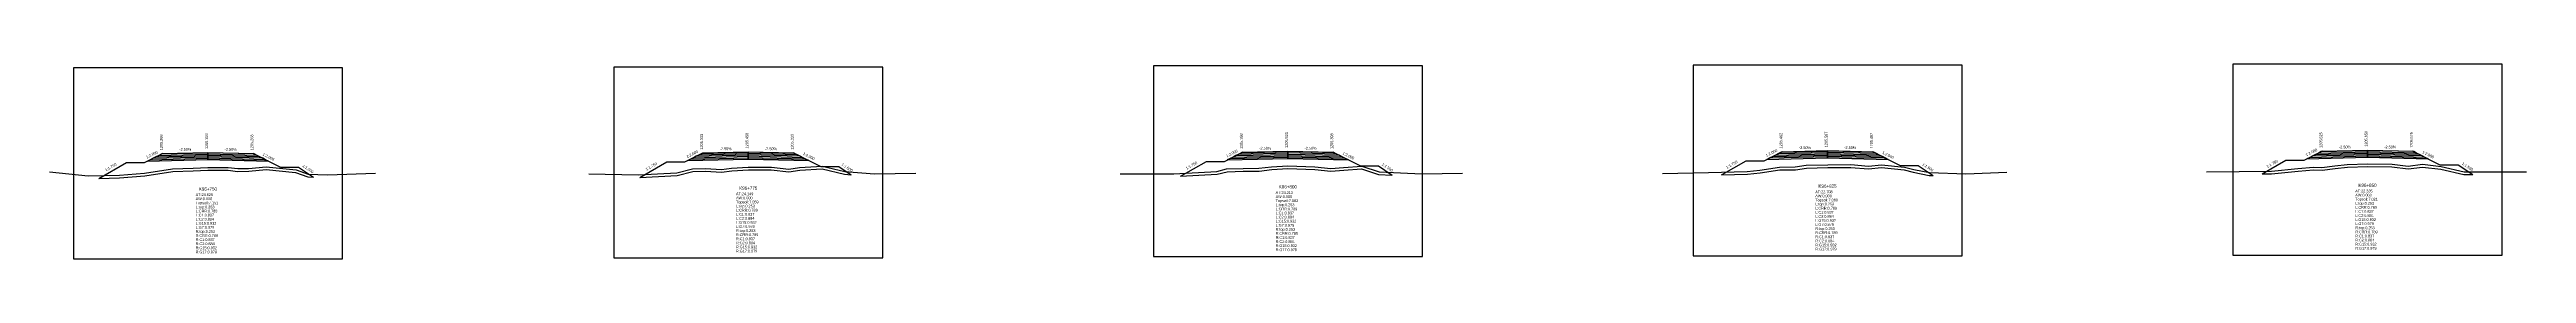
# Model space of a CAD drawing. Extents: x -7 to 78429, y 1189 to 1262.
# Drawn here: x 26942.7 to 27216.1, y 1193.7 to 1215.1 of the extents above; entities that cross this region are included whole.
import ezdxf
from ezdxf.enums import TextEntityAlignment as Align

# ---------------------------------------------------------------- set-up
doc = ezdxf.new("R2010")
doc.units = 0

msp = doc.modelspace()

# ---------------------------------------------------------------- linework, layer by layer
at = {"layer": 'A4_BORDER', "color": 7}
for points in [[(26945.287, 1193.685), (26974.987, 1193.685), (26974.987, 1214.685), (26945.287, 1214.685), (26945.287, 1193.685)], [(27004.935, 1193.78), (27034.635, 1193.78), (27034.635, 1214.78), (27004.935, 1214.78), (27004.935, 1193.78)], [(27064.502, 1193.921), (27094.202, 1193.921), (27094.202, 1214.921), (27064.502, 1214.921), (27064.502, 1193.921)], [(27124.074, 1193.999), (27153.774, 1193.999), (27153.774, 1214.999), (27124.074, 1214.999), (27124.074, 1193.999)], [(27183.681, 1194.09), (27213.381, 1194.09), (27213.381, 1215.09), (27183.681, 1215.09), (27183.681, 1194.09)]]:
    msp.add_lwpolyline(points, dxfattribs=at)
at = {"layer": 'CLEAR_GROUND', "color": 8}
for points in [[(26948.104, 1202.535), (26950.382, 1202.576), (26953.155, 1202.819), (26956.267, 1203.294), (26958.501, 1203.364), (26960.135, 1203.439), (26962.362, 1203.429), (26963.409, 1203.305), (26964.641, 1203.312), (26966.555, 1203.498), (26969.806, 1203.19), (26971.154, 1202.704), (26971.775, 1202.676)], [(27007.804, 1202.63), (27011.934, 1202.84), (27013.653, 1203.27), (27015.056, 1203.306), (27016.845, 1203.214), (27017.965, 1203.357), (27019.8, 1203.479), (27022.331, 1203.461), (27024.28, 1203.239), (27025.468, 1203.438), (27027.932, 1203.587), (27030.393, 1202.982), (27031.151, 1202.922)], [(27067.504, 1202.771), (27071.558, 1202.996), (27072.634, 1203.266), (27074.434, 1203.316), (27076.174, 1203.336), (27077.571, 1203.508), (27079.358, 1203.608), (27082.313, 1203.512), (27084.085, 1203.32), (27085.515, 1203.434), (27087.492, 1203.57), (27089.364, 1202.952), (27090.867, 1202.888)], [(27127.204, 1202.908), (27130.084, 1202.985), (27131.485, 1203.144), (27133.648, 1203.453), (27135.393, 1203.488), (27136.588, 1203.671), (27138.956, 1203.719), (27141.481, 1203.743), (27143.442, 1203.563), (27144.881, 1203.725), (27147.37, 1203.466), (27148.395, 1203.216), (27150.143, 1202.865), (27150.594, 1202.849)], [(27186.904, 1203.024), (27187.935, 1203.034), (27190.864, 1203.331), (27192.571, 1203.478), (27193.51, 1203.443), (27194.969, 1203.611), (27196.318, 1203.749), (27198.55, 1203.823), (27201.231, 1203.799), (27203.002, 1203.582), (27204.594, 1203.778), (27206.623, 1203.537), (27209.166, 1202.94), (27210.159, 1202.94)]]:
    msp.add_lwpolyline(points, dxfattribs=at)
at = {"layer": 'DESIGN_ROAD_TRIMMED', "color": 1}
for points in [[(26948.104, 1202.535), (26951.137, 1204.268), (26953.137, 1204.268), (26955.137, 1205.268), (26955.137, 1205.268), (26955.031, 1205.215), (26955.031, 1205.215), (26954.716, 1205.057), (26954.716, 1205.057), (26954.4, 1204.9), (26954.4, 1204.9), (26954.084, 1204.742), (26954.084, 1204.742), (26953.768, 1204.584), (26953.768, 1204.584), (26953.453, 1204.426), (26960.137, 1204.593), (26960.137, 1204.743), (26960.137, 1204.743), (26960.137, 1204.893), (26960.137, 1204.893), (26960.137, 1205.043), (26960.137, 1205.043), (26960.137, 1205.193), (26960.137, 1205.193), (26960.137, 1205.343), (26960.137, 1205.343), (26960.137, 1205.393), (26960.137, 1205.393), (26960.137, 1205.393), (26960.137, 1205.393), (26960.137, 1205.393), (26960.137, 1205.343), (26960.137, 1205.343), (26960.137, 1205.193), (26960.137, 1205.193), (26960.137, 1205.043), (26960.137, 1205.043), (26960.137, 1204.893), (26960.137, 1204.893), (26960.137, 1204.743), (26960.137, 1204.743), (26960.137, 1204.593), (26966.821, 1204.426), (26966.505, 1204.584), (26966.505, 1204.584), (26966.189, 1204.742), (26966.189, 1204.742), (26965.874, 1204.9), (26965.874, 1204.9), (26965.558, 1205.057), (26965.558, 1205.057), (26965.242, 1205.215), (26965.242, 1205.215), (26965.137, 1205.268), (26965.137, 1205.268), (26968.137, 1203.768), (26970.137, 1203.768), (26971.775, 1202.676)], [(27007.804, 1202.63), (27010.785, 1204.333), (27012.785, 1204.333), (27014.785, 1205.333), (27014.785, 1205.333), (27014.679, 1205.28), (27014.679, 1205.28), (27014.364, 1205.122), (27014.364, 1205.122), (27014.048, 1204.965), (27014.048, 1204.965), (27013.732, 1204.807), (27013.732, 1204.807), (27013.416, 1204.649), (27013.416, 1204.649), (27013.1, 1204.491), (27019.785, 1204.658), (27019.785, 1204.808), (27019.785, 1204.808), (27019.785, 1204.958), (27019.785, 1204.958), (27019.785, 1205.108), (27019.785, 1205.108), (27019.785, 1205.258), (27019.785, 1205.258), (27019.785, 1205.408), (27019.785, 1205.408), (27019.785, 1205.458), (27019.785, 1205.458), (27019.785, 1205.458), (27019.785, 1205.458), (27019.785, 1205.458), (27019.785, 1205.408), (27019.785, 1205.408), (27019.785, 1205.258), (27019.785, 1205.258), (27019.785, 1205.108), (27019.785, 1205.108), (27019.785, 1204.958), (27019.785, 1204.958), (27019.785, 1204.808), (27019.785, 1204.808), (27019.785, 1204.658), (27026.469, 1204.491), (27026.153, 1204.649), (27026.153, 1204.649), (27025.837, 1204.807), (27025.837, 1204.807), (27025.521, 1204.965), (27025.521, 1204.965), (27025.206, 1205.122), (27025.206, 1205.122), (27024.89, 1205.28), (27024.89, 1205.28), (27024.785, 1205.333), (27024.785, 1205.333), (27027.785, 1203.833), (27029.785, 1203.833), (27031.151, 1202.922)], [(27067.504, 1202.771), (27070.352, 1204.398), (27072.352, 1204.398), (27074.352, 1205.398), (27074.352, 1205.398), (27074.246, 1205.345), (27074.246, 1205.345), (27073.931, 1205.187), (27073.931, 1205.187), (27073.615, 1205.03), (27073.615, 1205.03), (27073.299, 1204.872), (27073.299, 1204.872), (27072.983, 1204.714), (27072.983, 1204.714), (27072.667, 1204.556), (27079.352, 1204.723), (27079.352, 1204.873), (27079.352, 1204.873), (27079.352, 1205.023), (27079.352, 1205.023), (27079.352, 1205.173), (27079.352, 1205.173), (27079.352, 1205.323), (27079.352, 1205.323), (27079.352, 1205.473), (27079.352, 1205.473), (27079.352, 1205.523), (27079.352, 1205.523), (27079.352, 1205.523), (27079.352, 1205.523), (27079.352, 1205.523), (27079.352, 1205.473), (27079.352, 1205.473), (27079.352, 1205.323), (27079.352, 1205.323), (27079.352, 1205.173), (27079.352, 1205.173), (27079.352, 1205.023), (27079.352, 1205.023), (27079.352, 1204.873), (27079.352, 1204.873), (27079.352, 1204.723), (27086.036, 1204.556), (27085.72, 1204.714), (27085.72, 1204.714), (27085.404, 1204.872), (27085.404, 1204.872), (27085.089, 1205.03), (27085.089, 1205.03), (27084.773, 1205.187), (27084.773, 1205.187), (27084.457, 1205.345), (27084.457, 1205.345), (27084.352, 1205.398), (27084.352, 1205.398), (27087.352, 1203.898), (27089.352, 1203.898), (27090.867, 1202.888)], [(27127.204, 1202.908), (27129.924, 1204.462), (27131.924, 1204.462), (27133.924, 1205.462), (27133.924, 1205.462), (27133.818, 1205.409), (27133.818, 1205.409), (27133.502, 1205.251), (27133.502, 1205.251), (27133.187, 1205.094), (27133.187, 1205.094), (27132.871, 1204.936), (27132.871, 1204.936), (27132.555, 1204.778), (27132.555, 1204.778), (27132.239, 1204.62), (27138.924, 1204.787), (27138.924, 1204.937), (27138.924, 1204.937), (27138.924, 1205.087), (27138.924, 1205.087), (27138.924, 1205.237), (27138.924, 1205.237), (27138.924, 1205.387), (27138.924, 1205.387), (27138.924, 1205.537), (27138.924, 1205.537), (27138.924, 1205.587), (27138.924, 1205.587), (27138.924, 1205.587), (27138.924, 1205.587), (27138.924, 1205.587), (27138.924, 1205.537), (27138.924, 1205.537), (27138.924, 1205.387), (27138.924, 1205.387), (27138.924, 1205.237), (27138.924, 1205.237), (27138.924, 1205.087), (27138.924, 1205.087), (27138.924, 1204.937), (27138.924, 1204.937), (27138.924, 1204.787), (27145.608, 1204.62), (27145.292, 1204.778), (27145.292, 1204.778), (27144.976, 1204.936), (27144.976, 1204.936), (27144.66, 1205.094), (27144.66, 1205.094), (27144.345, 1205.251), (27144.345, 1205.251), (27144.029, 1205.409), (27144.029, 1205.409), (27143.924, 1205.462), (27143.924, 1205.462), (27146.924, 1203.962), (27148.924, 1203.962), (27150.594, 1202.849)], [(27186.904, 1203.024), (27189.531, 1204.525), (27191.531, 1204.525), (27193.531, 1205.525), (27193.531, 1205.525), (27193.426, 1205.472), (27193.426, 1205.472), (27193.11, 1205.314), (27193.11, 1205.314), (27192.794, 1205.157), (27192.794, 1205.157), (27192.478, 1204.999), (27192.478, 1204.999), (27192.162, 1204.841), (27192.162, 1204.841), (27191.847, 1204.683), (27198.531, 1204.85), (27198.531, 1205), (27198.531, 1205), (27198.531, 1205.15), (27198.531, 1205.15), (27198.531, 1205.3), (27198.531, 1205.3), (27198.531, 1205.45), (27198.531, 1205.45), (27198.531, 1205.6), (27198.531, 1205.6), (27198.531, 1205.65), (27198.531, 1205.65), (27198.531, 1205.65), (27198.531, 1205.65), (27198.531, 1205.65), (27198.531, 1205.6), (27198.531, 1205.6), (27198.531, 1205.45), (27198.531, 1205.45), (27198.531, 1205.3), (27198.531, 1205.3), (27198.531, 1205.15), (27198.531, 1205.15), (27198.531, 1205), (27198.531, 1205), (27198.531, 1204.85), (27205.215, 1204.683), (27204.899, 1204.841), (27204.899, 1204.841), (27204.583, 1204.999), (27204.583, 1204.999), (27204.268, 1205.157), (27204.268, 1205.157), (27203.952, 1205.314), (27203.952, 1205.314), (27203.636, 1205.472), (27203.636, 1205.472), (27203.531, 1205.525), (27203.531, 1205.525), (27206.531, 1204.025), (27208.531, 1204.025), (27210.159, 1202.94)]]:
    msp.add_lwpolyline(points, dxfattribs=at)
at = {"layer": 'FINISHED_ROAD', "color": 2}
for points in [[(26951.137, 1204.268), (26953.137, 1204.268), (26955.137, 1205.268), (26955.137, 1205.268), (26960.137, 1205.393), (26965.137, 1205.268), (26965.137, 1205.268), (26968.137, 1203.768), (26970.137, 1203.768)], [(27010.785, 1204.333), (27012.785, 1204.333), (27014.785, 1205.333), (27014.785, 1205.333), (27019.785, 1205.458), (27024.785, 1205.333), (27024.785, 1205.333), (27027.785, 1203.833), (27029.785, 1203.833)], [(27070.352, 1204.398), (27072.352, 1204.398), (27074.352, 1205.398), (27074.352, 1205.398), (27079.352, 1205.523), (27084.352, 1205.398), (27084.352, 1205.398), (27087.352, 1203.898), (27089.352, 1203.898)], [(27129.924, 1204.462), (27131.924, 1204.462), (27133.924, 1205.462), (27133.924, 1205.462), (27138.924, 1205.587), (27143.924, 1205.462), (27143.924, 1205.462), (27146.924, 1203.962), (27148.924, 1203.962)], [(27189.531, 1204.525), (27191.531, 1204.525), (27193.531, 1205.525), (27193.531, 1205.525), (27198.531, 1205.65), (27203.531, 1205.525), (27203.531, 1205.525), (27206.531, 1204.025), (27208.531, 1204.025)]]:
    msp.add_lwpolyline(points, dxfattribs=at)
at = {"layer": 'LAYER_0', "color": 4}
for points in [[(26955.137, 1205.268), (26955.031, 1205.215), (26960.137, 1205.343), (26960.137, 1205.393)], [(27014.785, 1205.333), (27014.679, 1205.28), (27019.785, 1205.408), (27019.785, 1205.458)], [(27074.352, 1205.398), (27074.246, 1205.345), (27079.352, 1205.473), (27079.352, 1205.523)], [(27133.924, 1205.462), (27133.818, 1205.409), (27138.924, 1205.537), (27138.924, 1205.587)], [(27193.531, 1205.525), (27193.426, 1205.472), (27198.531, 1205.6), (27198.531, 1205.65)]]:
    msp.add_lwpolyline(points, dxfattribs=at)
at = {"layer": 'LAYER_1', "color": 4}
for points in [[(26955.031, 1205.215), (26954.716, 1205.057), (26960.137, 1205.193), (26960.137, 1205.343)], [(27014.679, 1205.28), (27014.364, 1205.122), (27019.785, 1205.258), (27019.785, 1205.408)], [(27074.246, 1205.345), (27073.931, 1205.187), (27079.352, 1205.323), (27079.352, 1205.473)], [(27133.818, 1205.409), (27133.502, 1205.251), (27138.924, 1205.387), (27138.924, 1205.537)], [(27193.426, 1205.472), (27193.11, 1205.314), (27198.531, 1205.45), (27198.531, 1205.6)]]:
    msp.add_lwpolyline(points, dxfattribs=at)
at = {"layer": 'LAYER_10', "color": 6}
for points in [[(26966.189, 1204.742), (26966.505, 1204.584), (26960.137, 1204.743), (26960.137, 1204.893)], [(27025.837, 1204.807), (27026.153, 1204.649), (27019.785, 1204.808), (27019.785, 1204.958)], [(27085.404, 1204.872), (27085.72, 1204.714), (27079.352, 1204.873), (27079.352, 1205.023)], [(27144.976, 1204.936), (27145.292, 1204.778), (27138.924, 1204.937), (27138.924, 1205.087)], [(27204.583, 1204.999), (27204.899, 1204.841), (27198.531, 1205), (27198.531, 1205.15)]]:
    msp.add_lwpolyline(points, dxfattribs=at)
at = {"layer": 'LAYER_11', "color": 6}
for points in [[(26966.505, 1204.584), (26966.821, 1204.426), (26960.137, 1204.593), (26960.137, 1204.743)], [(27026.153, 1204.649), (27026.469, 1204.491), (27019.785, 1204.658), (27019.785, 1204.808)], [(27085.72, 1204.714), (27086.036, 1204.556), (27079.352, 1204.723), (27079.352, 1204.873)], [(27145.292, 1204.778), (27145.608, 1204.62), (27138.924, 1204.787), (27138.924, 1204.937)], [(27204.899, 1204.841), (27205.215, 1204.683), (27198.531, 1204.85), (27198.531, 1205)]]:
    msp.add_lwpolyline(points, dxfattribs=at)
at = {"layer": 'LAYER_2', "color": 4}
for points in [[(26954.716, 1205.057), (26954.4, 1204.9), (26960.137, 1205.043), (26960.137, 1205.193)], [(27014.364, 1205.122), (27014.048, 1204.965), (27019.785, 1205.108), (27019.785, 1205.258)], [(27073.931, 1205.187), (27073.615, 1205.03), (27079.352, 1205.173), (27079.352, 1205.323)], [(27133.502, 1205.251), (27133.187, 1205.094), (27138.924, 1205.237), (27138.924, 1205.387)], [(27193.11, 1205.314), (27192.794, 1205.157), (27198.531, 1205.3), (27198.531, 1205.45)]]:
    msp.add_lwpolyline(points, dxfattribs=at)
at = {"layer": 'LAYER_3', "color": 4}
for points in [[(26954.4, 1204.9), (26954.084, 1204.742), (26960.137, 1204.893), (26960.137, 1205.043)], [(27014.048, 1204.965), (27013.732, 1204.807), (27019.785, 1204.958), (27019.785, 1205.108)], [(27073.615, 1205.03), (27073.299, 1204.872), (27079.352, 1205.023), (27079.352, 1205.173)], [(27133.187, 1205.094), (27132.871, 1204.936), (27138.924, 1205.087), (27138.924, 1205.237)], [(27192.794, 1205.157), (27192.478, 1204.999), (27198.531, 1205.15), (27198.531, 1205.3)]]:
    msp.add_lwpolyline(points, dxfattribs=at)
at = {"layer": 'LAYER_4', "color": 4}
for points in [[(26954.084, 1204.742), (26953.768, 1204.584), (26960.137, 1204.743), (26960.137, 1204.893)], [(27013.732, 1204.807), (27013.416, 1204.649), (27019.785, 1204.808), (27019.785, 1204.958)], [(27073.299, 1204.872), (27072.983, 1204.714), (27079.352, 1204.873), (27079.352, 1205.023)], [(27132.871, 1204.936), (27132.555, 1204.778), (27138.924, 1204.937), (27138.924, 1205.087)], [(27192.478, 1204.999), (27192.162, 1204.841), (27198.531, 1205), (27198.531, 1205.15)]]:
    msp.add_lwpolyline(points, dxfattribs=at)
at = {"layer": 'LAYER_5', "color": 4}
for points in [[(26953.768, 1204.584), (26953.453, 1204.426), (26960.137, 1204.593), (26960.137, 1204.743)], [(27013.416, 1204.649), (27013.1, 1204.491), (27019.785, 1204.658), (27019.785, 1204.808)], [(27072.983, 1204.714), (27072.667, 1204.556), (27079.352, 1204.723), (27079.352, 1204.873)], [(27132.555, 1204.778), (27132.239, 1204.62), (27138.924, 1204.787), (27138.924, 1204.937)], [(27192.162, 1204.841), (27191.847, 1204.683), (27198.531, 1204.85), (27198.531, 1205)]]:
    msp.add_lwpolyline(points, dxfattribs=at)
at = {"layer": 'LAYER_6', "color": 6}
for points in [[(26965.137, 1205.268), (26965.242, 1205.215), (26960.137, 1205.343), (26960.137, 1205.393)], [(27024.785, 1205.333), (27024.89, 1205.28), (27019.785, 1205.408), (27019.785, 1205.458)], [(27084.352, 1205.398), (27084.457, 1205.345), (27079.352, 1205.473), (27079.352, 1205.523)], [(27143.924, 1205.462), (27144.029, 1205.409), (27138.924, 1205.537), (27138.924, 1205.587)], [(27203.531, 1205.525), (27203.636, 1205.472), (27198.531, 1205.6), (27198.531, 1205.65)]]:
    msp.add_lwpolyline(points, dxfattribs=at)
at = {"layer": 'LAYER_7', "color": 6}
for points in [[(26965.242, 1205.215), (26965.558, 1205.057), (26960.137, 1205.193), (26960.137, 1205.343)], [(27024.89, 1205.28), (27025.206, 1205.122), (27019.785, 1205.258), (27019.785, 1205.408)], [(27084.457, 1205.345), (27084.773, 1205.187), (27079.352, 1205.323), (27079.352, 1205.473)], [(27144.029, 1205.409), (27144.345, 1205.251), (27138.924, 1205.387), (27138.924, 1205.537)], [(27203.636, 1205.472), (27203.952, 1205.314), (27198.531, 1205.45), (27198.531, 1205.6)]]:
    msp.add_lwpolyline(points, dxfattribs=at)
at = {"layer": 'LAYER_8', "color": 6}
for points in [[(26965.558, 1205.057), (26965.874, 1204.9), (26960.137, 1205.043), (26960.137, 1205.193)], [(27025.206, 1205.122), (27025.521, 1204.965), (27019.785, 1205.108), (27019.785, 1205.258)], [(27084.773, 1205.187), (27085.089, 1205.03), (27079.352, 1205.173), (27079.352, 1205.323)], [(27144.345, 1205.251), (27144.66, 1205.094), (27138.924, 1205.237), (27138.924, 1205.387)], [(27203.952, 1205.314), (27204.268, 1205.157), (27198.531, 1205.3), (27198.531, 1205.45)]]:
    msp.add_lwpolyline(points, dxfattribs=at)
at = {"layer": 'LAYER_9', "color": 6}
for points in [[(26965.874, 1204.9), (26966.189, 1204.742), (26960.137, 1204.893), (26960.137, 1205.043)], [(27025.521, 1204.965), (27025.837, 1204.807), (27019.785, 1204.958), (27019.785, 1205.108)], [(27085.089, 1205.03), (27085.404, 1204.872), (27079.352, 1205.023), (27079.352, 1205.173)], [(27144.66, 1205.094), (27144.976, 1204.936), (27138.924, 1205.087), (27138.924, 1205.237)], [(27204.268, 1205.157), (27204.583, 1204.999), (27198.531, 1205.15), (27198.531, 1205.3)]]:
    msp.add_lwpolyline(points, dxfattribs=at)
at = {"layer": 'NATURAL_GROUND', "color": 3}
for points in [[(26942.653, 1203.246), (26946.918, 1202.814), (26950.366, 1202.876), (26953.12, 1203.117), (26956.24, 1203.593), (26958.49, 1203.664), (26960.129, 1203.739), (26962.381, 1203.729), (26963.426, 1203.605), (26964.626, 1203.612), (26966.555, 1203.799), (26969.872, 1203.485), (26971.213, 1203.002), (26973.333, 1202.905), (26978.625, 1203.114)], [(27002.186, 1203.028), (27007.638, 1202.922), (27011.89, 1203.138), (27013.613, 1203.569), (27015.06, 1203.606), (27016.834, 1203.515), (27017.936, 1203.656), (27019.792, 1203.779), (27022.349, 1203.761), (27024.272, 1203.542), (27025.435, 1203.737), (27027.96, 1203.889), (27030.441, 1203.279), (27033.726, 1203.02), (27038.294, 1203.102)], [(27060.83, 1203.044), (27066.757, 1203.03), (27071.513, 1203.294), (27072.593, 1203.565), (27074.428, 1203.616), (27076.154, 1203.636), (27077.545, 1203.807), (27079.355, 1203.908), (27082.334, 1203.811), (27084.09, 1203.621), (27085.493, 1203.733), (27087.53, 1203.873), (27089.419, 1203.25), (27094.135, 1203.048), (27098.642, 1203.109)], [(27120.689, 1203.075), (27125.774, 1203.17), (27130.063, 1203.285), (27131.447, 1203.442), (27133.624, 1203.753), (27135.368, 1203.788), (27136.563, 1203.971), (27138.952, 1204.019), (27141.494, 1204.043), (27143.439, 1203.865), (27144.88, 1204.027), (27147.422, 1203.762), (27148.461, 1203.509), (27150.179, 1203.164), (27154.181, 1203.017), (27158.715, 1203.219)], [(27180.768, 1203.244), (27184.38, 1203.3), (27187.919, 1203.334), (27190.836, 1203.63), (27192.564, 1203.778), (27193.498, 1203.744), (27194.937, 1203.909), (27196.298, 1204.048), (27198.547, 1204.123), (27201.251, 1204.099), (27203.002, 1203.884), (27204.593, 1204.08), (27206.675, 1203.833), (27209.201, 1203.24), (27216.078, 1203.238)]]:
    msp.add_lwpolyline(points, dxfattribs=at)
at = {"layer": 'STRUCTURE_LEFT', "color": 4}
for points in [[(26955.137, 1205.268), (26955.031, 1205.215), (26955.031, 1205.215), (26954.716, 1205.057), (26954.716, 1205.057), (26954.4, 1204.9), (26954.4, 1204.9), (26954.084, 1204.742), (26954.084, 1204.742), (26953.768, 1204.584), (26953.768, 1204.584), (26953.453, 1204.426), (26960.137, 1204.593), (26960.137, 1204.743), (26960.137, 1204.743), (26960.137, 1204.893), (26960.137, 1204.893), (26960.137, 1205.043), (26960.137, 1205.043), (26960.137, 1205.193), (26960.137, 1205.193), (26960.137, 1205.343), (26960.137, 1205.343), (26960.137, 1205.393), (26960.137, 1205.393)], [(27014.785, 1205.333), (27014.679, 1205.28), (27014.679, 1205.28), (27014.364, 1205.122), (27014.364, 1205.122), (27014.048, 1204.965), (27014.048, 1204.965), (27013.732, 1204.807), (27013.732, 1204.807), (27013.416, 1204.649), (27013.416, 1204.649), (27013.1, 1204.491), (27019.785, 1204.658), (27019.785, 1204.808), (27019.785, 1204.808), (27019.785, 1204.958), (27019.785, 1204.958), (27019.785, 1205.108), (27019.785, 1205.108), (27019.785, 1205.258), (27019.785, 1205.258), (27019.785, 1205.408), (27019.785, 1205.408), (27019.785, 1205.458), (27019.785, 1205.458)], [(27074.352, 1205.398), (27074.246, 1205.345), (27074.246, 1205.345), (27073.931, 1205.187), (27073.931, 1205.187), (27073.615, 1205.03), (27073.615, 1205.03), (27073.299, 1204.872), (27073.299, 1204.872), (27072.983, 1204.714), (27072.983, 1204.714), (27072.667, 1204.556), (27079.352, 1204.723), (27079.352, 1204.873), (27079.352, 1204.873), (27079.352, 1205.023), (27079.352, 1205.023), (27079.352, 1205.173), (27079.352, 1205.173), (27079.352, 1205.323), (27079.352, 1205.323), (27079.352, 1205.473), (27079.352, 1205.473), (27079.352, 1205.523), (27079.352, 1205.523)], [(27133.924, 1205.462), (27133.818, 1205.409), (27133.818, 1205.409), (27133.502, 1205.251), (27133.502, 1205.251), (27133.187, 1205.094), (27133.187, 1205.094), (27132.871, 1204.936), (27132.871, 1204.936), (27132.555, 1204.778), (27132.555, 1204.778), (27132.239, 1204.62), (27138.924, 1204.787), (27138.924, 1204.937), (27138.924, 1204.937), (27138.924, 1205.087), (27138.924, 1205.087), (27138.924, 1205.237), (27138.924, 1205.237), (27138.924, 1205.387), (27138.924, 1205.387), (27138.924, 1205.537), (27138.924, 1205.537), (27138.924, 1205.587), (27138.924, 1205.587)], [(27193.531, 1205.525), (27193.426, 1205.472), (27193.426, 1205.472), (27193.11, 1205.314), (27193.11, 1205.314), (27192.794, 1205.157), (27192.794, 1205.157), (27192.478, 1204.999), (27192.478, 1204.999), (27192.162, 1204.841), (27192.162, 1204.841), (27191.847, 1204.683), (27198.531, 1204.85), (27198.531, 1205), (27198.531, 1205), (27198.531, 1205.15), (27198.531, 1205.15), (27198.531, 1205.3), (27198.531, 1205.3), (27198.531, 1205.45), (27198.531, 1205.45), (27198.531, 1205.6), (27198.531, 1205.6), (27198.531, 1205.65), (27198.531, 1205.65)]]:
    msp.add_lwpolyline(points, dxfattribs=at)
at = {"layer": 'STRUCTURE_RIGHT', "color": 6}
for points in [[(26960.137, 1205.393), (26960.137, 1205.393), (26960.137, 1205.343), (26960.137, 1205.343), (26960.137, 1205.193), (26960.137, 1205.193), (26960.137, 1205.043), (26960.137, 1205.043), (26960.137, 1204.893), (26960.137, 1204.893), (26960.137, 1204.743), (26960.137, 1204.743), (26960.137, 1204.593), (26966.821, 1204.426), (26966.505, 1204.584), (26966.505, 1204.584), (26966.189, 1204.742), (26966.189, 1204.742), (26965.874, 1204.9), (26965.874, 1204.9), (26965.558, 1205.057), (26965.558, 1205.057), (26965.242, 1205.215), (26965.242, 1205.215), (26965.137, 1205.268)], [(27019.785, 1205.458), (27019.785, 1205.458), (27019.785, 1205.408), (27019.785, 1205.408), (27019.785, 1205.258), (27019.785, 1205.258), (27019.785, 1205.108), (27019.785, 1205.108), (27019.785, 1204.958), (27019.785, 1204.958), (27019.785, 1204.808), (27019.785, 1204.808), (27019.785, 1204.658), (27026.469, 1204.491), (27026.153, 1204.649), (27026.153, 1204.649), (27025.837, 1204.807), (27025.837, 1204.807), (27025.521, 1204.965), (27025.521, 1204.965), (27025.206, 1205.122), (27025.206, 1205.122), (27024.89, 1205.28), (27024.89, 1205.28), (27024.785, 1205.333)], [(27079.352, 1205.523), (27079.352, 1205.523), (27079.352, 1205.473), (27079.352, 1205.473), (27079.352, 1205.323), (27079.352, 1205.323), (27079.352, 1205.173), (27079.352, 1205.173), (27079.352, 1205.023), (27079.352, 1205.023), (27079.352, 1204.873), (27079.352, 1204.873), (27079.352, 1204.723), (27086.036, 1204.556), (27085.72, 1204.714), (27085.72, 1204.714), (27085.404, 1204.872), (27085.404, 1204.872), (27085.089, 1205.03), (27085.089, 1205.03), (27084.773, 1205.187), (27084.773, 1205.187), (27084.457, 1205.345), (27084.457, 1205.345), (27084.352, 1205.398)], [(27138.924, 1205.587), (27138.924, 1205.587), (27138.924, 1205.537), (27138.924, 1205.537), (27138.924, 1205.387), (27138.924, 1205.387), (27138.924, 1205.237), (27138.924, 1205.237), (27138.924, 1205.087), (27138.924, 1205.087), (27138.924, 1204.937), (27138.924, 1204.937), (27138.924, 1204.787), (27145.608, 1204.62), (27145.292, 1204.778), (27145.292, 1204.778), (27144.976, 1204.936), (27144.976, 1204.936), (27144.66, 1205.094), (27144.66, 1205.094), (27144.345, 1205.251), (27144.345, 1205.251), (27144.029, 1205.409), (27144.029, 1205.409), (27143.924, 1205.462)], [(27198.531, 1205.65), (27198.531, 1205.65), (27198.531, 1205.6), (27198.531, 1205.6), (27198.531, 1205.45), (27198.531, 1205.45), (27198.531, 1205.3), (27198.531, 1205.3), (27198.531, 1205.15), (27198.531, 1205.15), (27198.531, 1205), (27198.531, 1205), (27198.531, 1204.85), (27205.215, 1204.683), (27204.899, 1204.841), (27204.899, 1204.841), (27204.583, 1204.999), (27204.583, 1204.999), (27204.268, 1205.157), (27204.268, 1205.157), (27203.952, 1205.314), (27203.952, 1205.314), (27203.636, 1205.472), (27203.636, 1205.472), (27203.531, 1205.525)]]:
    msp.add_lwpolyline(points, dxfattribs=at)

# ---------------------------------------------------------------- texts
at = {"layer": 'INFO_TEXT'}
for s, p in [('AT:24.625', (26958.787, 1200.585)), ('AW:0.000', (26958.787, 1200.135)), ('AT:24.149', (27018.435, 1200.68)), ('AW:0.000', (27018.435, 1200.23)), ('AT:24.213', (27078.002, 1200.821)), ('AW:0.000', (27078.002, 1200.371)), ('AT:22.708', (27137.574, 1200.899)), ('AW:0.000', (27137.574, 1200.449)), ('AT:22.335', (27197.181, 1200.99)), ('AW:0.000', (27197.181, 1200.54)), ('Topsoil:7.021', (27197.181, 1200.09)), ('Topsoil:7.151', (26958.787, 1199.685)), ('L:top:0.253', (26958.787, 1199.235)), ('L:CRR:0.789', (26958.787, 1198.785)), ('L:C1:0.837', (26958.787, 1198.335)), ('L:C2:0.884', (26958.787, 1197.885)), ('L:G15:0.932', (26958.787, 1197.435)), ('Topsoil:7.059', (27018.435, 1199.78)), ('L:top:0.253', (27018.435, 1199.33)), ('L:CRR:0.789', (27018.435, 1198.88)), ('L:C1:0.837', (27018.435, 1198.43)), ('L:C2:0.884', (27018.435, 1197.98)), ('L:G15:0.932', (27018.435, 1197.53)), ('Topsoil:7.062', (27078.002, 1199.921)), ('L:top:0.253', (27078.002, 1199.471)), ('L:CRR:0.789', (27078.002, 1199.021)), ('L:C1:0.837', (27078.002, 1198.571)), ('L:C2:0.884', (27078.002, 1198.121)), ('L:G15:0.932', (27078.002, 1197.671)), ('Topsoil:7.060', (27137.574, 1199.999)), ('L:top:0.253', (27137.574, 1199.549)), ('L:CRR:0.789', (27137.574, 1199.099)), ('L:C1:0.837', (27137.574, 1198.649)), ('L:C2:0.884', (27137.574, 1198.199)), ('L:G15:0.932', (27137.574, 1197.749)), ('L:G7:0.979', (27137.574, 1197.299)), ('L:top:0.253', (27197.181, 1199.64)), ('L:CRR:0.789', (27197.181, 1199.19)), ('L:C1:0.837', (27197.181, 1198.74)), ('L:C2:0.884', (27197.181, 1198.29)), ('L:G15:0.932', (27197.181, 1197.84)), ('L:G7:0.979', (27197.181, 1197.39)), ('L:G7:0.979', (26958.787, 1196.985)), ('R:top:0.253', (26958.787, 1196.535)), ('R:CRR:0.789', (26958.787, 1196.085)), ('R:C1:0.837', (26958.787, 1195.635)), ('R:C2:0.884', (26958.787, 1195.185)), ('R:G15:0.932', (26958.787, 1194.735)), ('L:G7:0.979', (27018.435, 1197.08)), ('R:top:0.253', (27018.435, 1196.63)), ('R:CRR:0.789', (27018.435, 1196.18)), ('R:C1:0.837', (27018.435, 1195.73)), ('R:C2:0.884', (27018.435, 1195.28)), ('R:G15:0.932', (27018.435, 1194.83)), ('L:G7:0.979', (27078.002, 1197.221)), ('R:top:0.253', (27078.002, 1196.771)), ('R:CRR:0.789', (27078.002, 1196.321)), ('R:C1:0.837', (27078.002, 1195.871)), ('R:C2:0.884', (27078.002, 1195.421)), ('R:G15:0.932', (27078.002, 1194.971)), ('R:top:0.253', (27137.574, 1196.849)), ('R:CRR:0.789', (27137.574, 1196.399)), ('R:C1:0.837', (27137.574, 1195.949)), ('R:C2:0.884', (27137.574, 1195.499)), ('R:G15:0.932', (27137.574, 1195.049)), ('R:G17:0.979', (27137.574, 1194.599)), ('R:top:0.253', (27197.181, 1196.94)), ('R:CRR:0.789', (27197.181, 1196.49)), ('R:C1:0.837', (27197.181, 1196.04)), ('R:C2:0.884', (27197.181, 1195.59)), ('R:G15:0.932', (27197.181, 1195.14)), ('R:G17:0.979', (27197.181, 1194.69)), ('R:G17:0.979', (26958.787, 1194.285)), ('R:G17:0.979', (27018.435, 1194.38)), ('R:G17:0.979', (27078.002, 1194.521))]:
    msp.add_text(s, height=0.3, dxfattribs=at).set_placement(p)
at = {"layer": 'LEFT_TEXT_H'}
for s, p in [('1205.268', (26955.137, 1205.628)), ('1205.333', (27014.785, 1205.693)), ('1205.398', (27074.352, 1205.758)), ('1205.462', (27133.924, 1205.822)), ('1205.525', (27193.531, 1205.885))]:
    msp.add_text(s, height=0.3, rotation=90, dxfattribs=at).set_placement(p)
at = {"layer": 'POINT_TEXT_H'}
for s, p in [('1205.393', (26960.137, 1205.753)), ('1205.458', (27019.785, 1205.818)), ('1205.523', (27079.352, 1205.883)), ('1205.587', (27138.924, 1205.947)), ('1205.650', (27198.531, 1206.01))]:
    msp.add_text(s, height=0.3, rotation=90, dxfattribs=at).set_placement(p)
at = {"layer": 'RIGHT_TEXT_H'}
for s, p in [('1205.268', (26965.137, 1205.628)), ('1205.333', (27024.785, 1205.693)), ('1205.398', (27084.352, 1205.758)), ('1205.462', (27143.924, 1205.822)), ('1205.525', (27203.531, 1205.885))]:
    msp.add_text(s, height=0.3, rotation=90, dxfattribs=at).set_placement(p)
at = {"layer": 'SLOPE_left'}
for s, rotation, p in [('1:2.000', 26.565, (27192.45, 1205.186)), ('1:1.750', 29.745, (26949.531, 1203.558)), ('1:2.000', 26.565, (26954.056, 1204.929)), ('1:1.750', 29.745, (27009.205, 1203.638)), ('1:2.000', 26.565, (27013.704, 1204.994)), ('1:1.750', 29.745, (27068.839, 1203.741)), ('1:2.000', 26.565, (27073.271, 1205.059)), ('1:1.750', 29.745, (27128.475, 1203.841)), ('1:2.000', 26.565, (27132.843, 1205.123)), ('1:1.750', 29.745, (27188.128, 1203.931))]:
    msp.add_text(s, height=0.3, rotation=rotation, dxfattribs=at).set_placement(p, align=Align.BOTTOM_CENTER)
at = {"layer": 'SLOPE_right'}
for s, rotation, p in [('1:2.000', -26.565, (26966.717, 1204.679)), ('1:1.500', -33.69, (26971.056, 1203.372)), ('1:2.000', -26.565, (27026.365, 1204.744)), ('1:1.500', -33.69, (27030.568, 1203.527)), ('1:2.000', -26.565, (27085.932, 1204.809)), ('1:1.500', -33.69, (27090.209, 1203.543)), ('1:2.000', -26.565, (27145.504, 1204.873)), ('1:1.500', -33.69, (27149.858, 1203.555)), ('1:2.000', -26.565, (27205.111, 1204.936)), ('1:1.500', -33.69, (27209.445, 1203.632))]:
    msp.add_text(s, height=0.3, rotation=rotation, dxfattribs=at).set_placement(p, align=Align.BOTTOM_CENTER)
at = {"layer": 'SLOPE_TEXT'}
for p in [(26957.637, 1205.571), (26962.637, 1205.571), (27017.285, 1205.636), (27022.285, 1205.636), (27076.852, 1205.7), (27081.852, 1205.7), (27136.424, 1205.764), (27141.424, 1205.764), (27196.031, 1205.828), (27201.031, 1205.828)]:
    msp.add_text('-2.50%', height=0.3, dxfattribs=at).set_placement(p, align=Align.CENTER)
at = {"layer": 'STATION_TITLE'}
for s, p in [('K96+750', (26960.137, 1201.185)), ('K96+775', (27019.785, 1201.28)), ('K96+800', (27079.352, 1201.421)), ('K96+825', (27138.924, 1201.499)), ('K96+850', (27198.531, 1201.59))]:
    msp.add_text(s, height=0.36, dxfattribs=at).set_placement(p, align=Align.CENTER)

doc.saveas('drawing.dxf')
